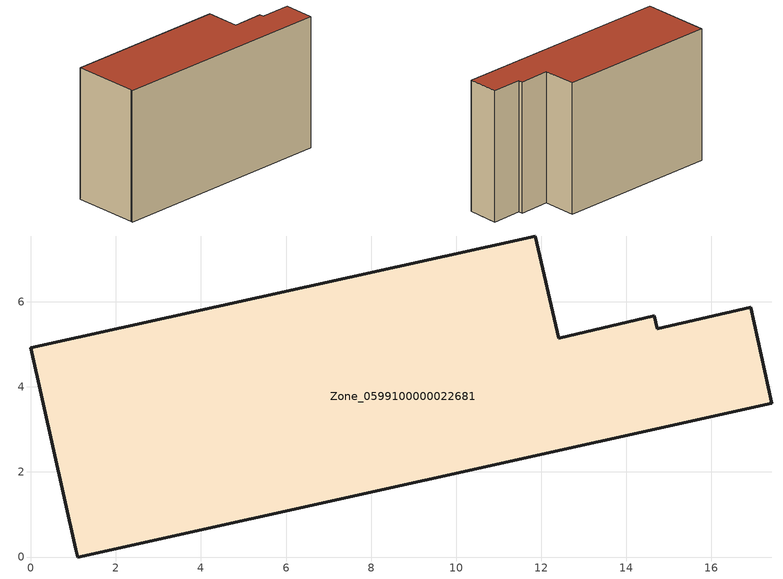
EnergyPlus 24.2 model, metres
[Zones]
Zone_0599100000022681
 floor ground (C_G): 1.1,0 1.06,0.18 0,4.92 11.86,7.55 12.41,5.14 14.66,5.67 14.73,5.37 16.93,5.88 17.42,3.62 z0
 wall outside (C_F): 14.73,5.37 14.66,5.67 12.41,5.14 11.86,7.55 0,4.92 1.06,0.18 1.1,0 17.42,3.62 16.93,5.88 14.73,5.37 z0:9.78
 roof outside (C_R): 1.06,0.18 1.1,0 17.42,3.62 16.93,5.88 14.73,5.37 14.66,5.67 12.41,5.14 11.86,7.55 0,4.92 z9.78
[BUILDING]
Pand.0599100000022681: North Axis=0; Terrain=City; Loads Convergence Tolerance Value=0.04; Temperature Convergence Tolerance Value=0.4; Solar Distribution=FullExterior; Maximum Number of Warmup Days=25; Minimum Number of Warmup Days=1
[Site:Location]
Rotterdam.The.Hague.AP_ZH_NLD Design_Conditions: Latitude=51.96; Longitude=4.45; Time Zone=1; Elevation=-4.5
[SITE:GROUNDTEMPERATURE:BUILDINGSURFACE]
18, 18, 18, 18, 18, 18, 18, 18, 18, 18, 18, 18
[MATERIAL] Thermal Absorptance=0.9; Solar Absorptance=0.7; Visible Absorptance=0.7
Name | Roughness | Thickness | Conductivity | Density | Specific Heat
G.TI.1946 | MediumSmooth | 0.15 | 1 | 540 | 1210
F.TI.1946 | Rough | 0.3 | 0.857143 | 1920 | 840
R.TI.1946 | MediumRough | 0.2 | 0.1 | 1500 | 1000
[CONSTRUCTION]
C_G: G.TI.1946
C_F: F.TI.1946
C_R: R.TI.1946
[ZONE]
Zone_0599100000022681: Type=1; Multiplier=1; Ceiling Height=Autocalculate; Volume=Autocalculate; Floor Area=autocalculate; Part of Total Floor Area=Yes
[ZONEINFILTRATION:DESIGNFLOWRATE]
Infil_Zone_0599100000022681: Zone or ZoneList or Space or SpaceList=Zone_0599100000022681; Schedule=AlwaysOn; Design Flow Rate Calculation Method=Flow/Area; Flow Rate per Floor Area=0.003; Constant Term Coefficient=1; Temperature Term Coefficient=0; Velocity Term Coefficient=0; Velocity Squared Term Coefficient=0
[HVACTEMPLATE:ZONE:IDEALLOADSAIRSYSTEM]
Zone_0599100000022681: Maximum Heating Supply Air Temperature=50; Minimum Cooling Supply Air Temperature=13; Maximum Heating Supply Air Humidity Ratio=0.0156; Minimum Cooling Supply Air Humidity Ratio=0.0077; Heating Limit=NoLimit; Cooling Limit=NoLimit; Dehumidification Control Type=ConstantSensibleHeatRatio; Cooling Sensible Heat Ratio=0.7; Dehumidification Setpoint=60; Humidification Control Type=None; Humidification Setpoint=30; Outdoor Air Method=None; Outdoor Air Flow Rate per Person=0.00944; Outdoor Air Flow Rate per Zone Floor Area=0; Outdoor Air Flow Rate per Zone=0; Demand Controlled Ventilation Type=None; Outdoor Air Economizer Type=NoEconomizer; Heat Recovery Type=None; Sensible Heat Recovery Effectiveness=0.7; Latent Heat Recovery Effectiveness=0.65
[ZONECONTROL:THERMOSTAT]
ThermostatControl_Zone_0599100000022681: Zone or ZoneList=Zone_0599100000022681; Control Type Schedule=DualSetpointControlType; Control 1=Thermostat_Zone_0599100000022681; Temperature Difference Between Cutout And Setpoint=0
[THERMOSTATSETPOINT:DUALSETPOINT]
Thermostat_Zone_0599100000022681: Heating Setpoint Temperature Schedule=HeatingSetpoint_Zone_0599100000022681; Cooling Setpoint Temperature Schedule=CoolingSetpoint_Zone_0599100000022681
[SCHEDULE:COMPACT]
HeatingSetpoint_Zone_0599100000022681: Through: 12/31, For: AllDays, Until: 24:00, 21
CoolingSetpoint_Zone_0599100000022681: Through: 12/31, For: AllDays, Until: 24:00, 24
DualSetpointControlType: Through: 12/31, For: AllDays, Until: 24:00, 4
AlwaysOn: Through: 12/31, For: AllDays, Until: 24:00, 1
